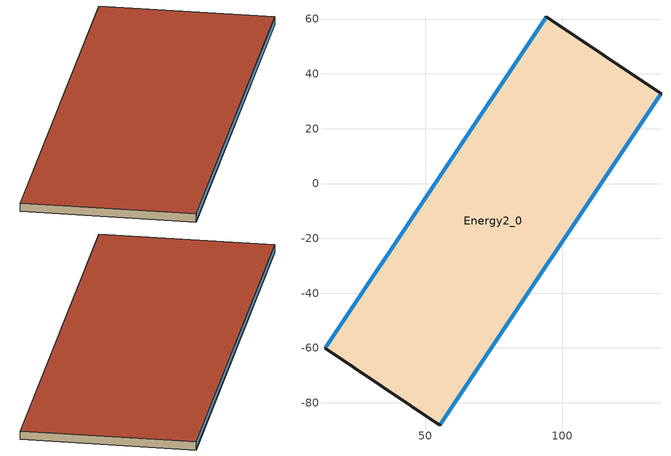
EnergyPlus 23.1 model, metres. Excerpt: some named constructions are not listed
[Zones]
Energy2_0
 floor outside (90.1-2019 Nonresidential CZ 0 Exterior Floor (Mass)): 94.16,60.76 136,32.83 55.24,-88.12 13.4,-60.18 z-14.42
 wall outside (90.1-2019 Nonresidential CZ 0 Exterior Wall (Mass)): 94.16,60.76 13.4,-60.18 55.24,-88.12 136,32.83 94.16,60.76 z-14.42:-11.9
 window (Solarban 72 (2) on Starphire - Solarban 72 (4) on Starphire - Starphire (Argon)): 93.92,60.4 13.64,-59.81 z-13.89:-12.27; 55.58,-87.61 135.66,32.32 z-14.08:-12.3
 roof outside (90.1-2019 Nonresidential CZ 0 Exterior Roof (Mass)): 94.16,60.76 13.4,-60.18 55.24,-88.12 136,32.83 z-11.9
[Schedule:Day:Hourly]
ce2693c0-6019-43c4-a694-f9b06d62cb73: Fraction, 1, 1, 1, 1, 1, 1, 1, 0, 0, 1, 1, 1, 0, 0, 0, 0, 0, 0, 0, 0, 0, 0, 0, 0
ffbfc403-bd4a-4eaf-b04a-16835531113d: Fraction, 1, 1, 1, 1, 1, 1, 1, 1, 0, 1, 1, 0, 0, 0, 1, 1, 0, 0, 0, 0, 0, 0, 0, 0
8c163244-ed11-4796-bc2b-2ebe58886815: Fraction, 0, 0, 0, 1, 1, 1, 0, 0, 0, 1, 1, 1, 1, 1, 1, 1, 1, 1, 0, 0, 0, 0, 0, 0
5abb01b8-5aa8-4fc2-9884-649d29e6d5df: Fraction, 0, 0, 0, 0, 0, 0, 0, 1, 1, 1, 1, 0, 0, 0, 0, 0, 0, 0, 0, 0, 0, 0, 0, 1
69b5f324-ab59-478a-9bc7-90a1c00477ca: Fraction, 1, 1, 1, 1, 1, 1, 1, 1, 0, 0, 0, 1, 1, 1, 1, 0, 0, 0, 1, 1, 1, 1, 1, 1
a621ffad-768b-4582-90a8-e5beb1ff8358: Fraction, 1, 1, 1, 1, 1, 1, 1, 1, 1, 1, 1, 1, 1, 1, 1, 0, 0, 0, 0, 1, 1, 1, 0, 1
62d63e1b-5dfa-408b-be45-65b6a33693c5: Fraction, 1, 1, 1, 1, 1, 1, 1, 1, 0, 0, 1, 1, 0, 1, 0, 0, 0, 0, 0, 0, 0, 0, 0, 1
3cf82d2f-aa01-4775-834e-be3cdd36219d: Fraction, 1, 1, 1, 1, 1, 1, 1, 0, 0, 0, 1, 0, 0, 0, 0, 0, 0, 0, 0, 1, 1, 1, 1, 1
184252f0-8e18-4fed-a1b1-974ea3bbc519: Fraction, 1, 1, 1, 1, 1, 0, 0, 0, 0, 0, 1, 1, 1, 1, 1, 1, 1, 0, 0, 0, 0, 0, 0, 0
ad52405f-8745-4c22-bed0-b54a04377d67: Fraction, 1, 1, 1, 1, 1, 1, 1, 1, 1, 1, 0, 0, 0, 0, 0, 0, 1, 0, 0, 0, 0, 0, 0, 0
6e9778af-529e-497c-9e93-08d78a9b3128: Fraction, 1, 1, 1, 1, 1, 1, 1, 1, 1, 1, 1, 1, 0, 0, 0, 0, 0, 0, 0, 0, 0, 1, 1, 1
b415b465-0ae6-4a1c-a4a0-f76fd63c024a: Fraction, 1, 1, 1, 1, 1, 1, 1, 0, 0, 0, 1, 1, 1, 1, 1, 1, 1, 0, 0, 0, 0, 1, 1, 1
bfe0f912-a517-4c4b-8039-1f99234092c3: Fraction, 1, 1, 1, 1, 1, 1, 1, 1, 0, 0, 1, 1, 1, 1, 0, 1, 1, 1, 1, 1, 1, 1, 1, 1
a662f5c3-8077-4af0-97d5-5b16003607b1: Fraction, 1, 1, 1, 1, 1, 1, 1, 1, 1, 0, 0, 0, 0, 1, 0, 0, 0, 0, 0, 0, 0, 0, 0, 0
b6361f99-9e53-4507-b294-975579cae722: Fraction, 1, 1, 1, 1, 1, 1, 1, 1, 0, 1, 1, 1, 1, 1, 1, 1, 1, 0, 1, 1, 1, 1, 1, 1
d95729a1-1bf6-4f45-9164-31ca2f50b950: Fraction, 1, 1, 1, 1, 1, 1, 1, 1, 0, 0, 1, 1, 1, 1, 1, 1, 0, 0, 0, 0, 0, 0, 1, 1
55318e86-6b0e-4f04-b0cf-1b7aca33ef61: Fraction, 1, 1, 1, 1, 1, 1, 1, 0, 0, 0, 1, 1, 1, 0, 0, 0, 0, 1, 1, 1, 1, 1, 1, 1
79bb7d4a-15c3-497a-a965-54d6a502e21b: Fraction, 1, 1, 1, 1, 1, 1, 1, 1, 0, 0, 1, 1, 1, 1, 1, 1, 1, 0, 0, 0, 0, 0, 0, 1
c24f1918-f7d4-4439-9c21-ee16994860b2: Fraction, 1, 1, 1, 1, 0, 1, 1, 0, 0, 0, 0, 1, 1, 1, 1, 1, 0, 0, 0, 0, 0, 0, 0, 0
321ddcb1-69f5-4d0c-95a3-8d6c9129a4b1: Fraction, 0, 0, 0, 0, 0, 1, 1, 1, 0, 0, 0, 0, 0, 1, 0, 0, 0, 0, 0, 0, 0, 0, 0, 0
51384316-1fec-4d40-bab7-a1fa27e7fef8: Fraction, 1, 1, 1, 1, 1, 1, 1, 1, 0, 0, 1, 1, 1, 1, 0, 0, 0, 0, 0, 0, 0, 0, 0, 0
cf3dee9b-3963-4ce4-8556-3bbf6399b195: Fraction, 0, 0, 0, 0, 0, 0, 0, 1, 0, 0, 0, 0, 0, 1, 0, 0, 0, 0, 0, 0, 0, 0, 1, 1
b7a26909-cf0c-492b-97d2-34ff45b97575: Fraction, 1, 1, 1, 1, 1, 1, 1, 1, 0, 0, 0, 1, 0, 0, 0, 0, 0, 0, 0, 0, 0, 1, 1, 1
2b6b8bec-7ae1-493a-bde2-9c5d8b1c3fb1: Fraction, 1, 1, 1, 1, 1, 1, 1, 1, 0, 0, 0, 0, 1, 1, 1, 0, 0, 0, 0, 0, 0, 0, 1, 1
3b6e3340-06c1-42ae-ae62-b4bcb3a8b641: Fraction, 1, 1, 1, 1, 1, 1, 1, 1, 1, 0, 0, 0, 0, 0, 0, 0, 1, 1, 1, 1, 1, 1, 1, 1
cbd70842-ae38-4b38-a858-81783d1bf049: Fraction, 1, 1, 1, 1, 1, 1, 1, 1, 1, 0, 0, 0, 1, 1, 0, 0, 0, 0, 0, 1, 1, 1, 1, 1
330f60b4-7180-4943-8db0-79f64d7e91f0: Fraction, 1, 1, 1, 1, 1, 1, 1, 1, 0, 1, 0, 0, 1, 1, 1, 1, 1, 1, 1, 1, 1, 1, 1, 1
2220c858-d5cd-4950-9069-c7f0ec4a9dd4: Fraction, 1, 1, 1, 1, 1, 1, 1, 1, 0, 0, 1, 0, 0, 0, 0, 0, 0, 0, 1, 1, 1, 1, 1, 1
0e8d0a28-da6e-4b11-aa12-7b4d201cf3d1: Fraction, 1, 1, 1, 1, 1, 1, 1, 1, 1, 0, 0, 0, 0, 1, 0, 0, 0, 0, 1, 1, 1, 1, 1, 1
ca2309d3-88a9-4921-a532-35f052a3c29f: Fraction, 1, 1, 1, 1, 1, 1, 1, 1, 1, 0, 0, 0, 1, 0, 0, 0, 0, 0, 0, 0, 0, 0, 0, 1
1886a5a5-e79a-488e-9b76-b974720a4c02: Fraction, 1, 1, 1, 1, 1, 1, 1, 1, 1, 0, 0, 0, 1, 1, 1, 1, 0, 1, 1, 1, 1, 1, 1, 1
e005d02e-f878-42fa-a32f-6bc163009ba0: Fraction, 1, 1, 1, 1, 1, 1, 1, 1, 0, 0, 1, 1, 0, 0, 0, 0, 1, 1, 1, 1, 1, 1, 1, 1
55057dec-947f-4a89-bc6a-6bcc169d9d7f: Fraction, 1, 1, 1, 1, 1, 1, 1, 1, 0, 0, 0, 0, 1, 1, 1, 1, 1, 1, 1, 1, 1, 1, 1, 1
9ae481e0-0af0-4818-9500-13d85d08b5b8: Fraction, 1, 1, 1, 1, 1, 1, 1, 1, 0, 0, 0, 0, 0, 0, 0, 1, 1, 1, 1, 1, 1, 1, 1, 1
0f30c66e-38a8-445c-bc9f-9f1155c90ec3: Fraction, 1, 1, 1, 1, 1, 1, 1, 1, 1, 1, 1, 1, 1, 1, 1, 0, 0, 0, 1, 1, 1, 1, 1, 1
34df647e-6a52-418b-8a1c-c3ffac7d2b52: Fraction, 1, 1, 1, 1, 1, 1, 1, 1, 0, 1, 1, 1, 1, 1, 1, 1, 1, 1, 1, 1, 1, 1, 1, 1
929a19d1-9533-4fe3-80af-027c4bb546cd: Fraction, 1, 1, 1, 1, 1, 1, 1, 1, 1, 0, 0, 0, 0, 0, 0, 0, 1, 1, 0, 0, 0, 0, 1, 1
6f5dea7c-519f-4f85-8320-742eda9d80c0: Fraction, 1, 1, 1, 1, 1, 1, 1, 1, 1, 0, 0, 0, 0, 0, 0, 0, 0, 0, 0, 1, 1, 1, 1, 1
3e0a9fc6-9563-4a16-ad13-7a731a462700: Fraction, 1, 1, 1, 1, 1, 1, 1, 0, 0, 0, 1, 1, 1, 1, 1, 1, 1, 0, 0, 0, 0, 0, 0, 0
92dbbb58-06ff-4f12-85c4-87c7fa2e4f08: Fraction, 0, 1, 1, 1, 1, 1, 1, 1, 0, 0, 1, 0, 1, 1, 1, 0, 0, 0, 0, 0, 0, 0, 0, 1
9d73fe43-938a-4cd7-bad7-8ba40f120d70: Fraction, 1, 1, 1, 1, 1, 1, 1, 1, 0, 0, 0, 1, 1, 1, 0, 0, 0, 1, 1, 1, 1, 1, 1, 1
2b1dcbb8-4145-4b30-a4a8-92a0f4c9c285: Fraction, 1, 1, 1, 1, 1, 1, 1, 1, 1, 0, 0, 0, 0, 0, 0, 0, 0, 0, 0, 0, 0, 1, 1, 1
43fcd11d-3825-4f7d-a514-c5c47bedf82b: Fraction, 1, 1, 1, 1, 1, 1, 1, 1, 0, 0, 1, 1, 1, 1, 1, 1, 1, 1, 0, 0, 0, 0, 1, 1
00d6992d-f6c9-4fdd-8234-cf362794dbab: Fraction, 1, 1, 1, 1, 1, 1, 1, 1, 0, 0, 1, 0, 0, 0, 1, 1, 1, 1, 1, 1, 1, 1, 1, 1
aef2e760-dc52-4e90-aeef-02ecac4eb1ad: Fraction, 1, 1, 1, 1, 1, 1, 1, 1, 0, 0, 0, 0, 0, 0, 0, 0, 0, 1, 1, 1, 1, 1, 1, 1
a828cd19-f1b6-4602-a11c-002d86a8a19f: Fraction, 1, 1, 1, 1, 1, 1, 1, 1, 0, 0, 0, 1, 1, 0, 0, 0, 0, 0, 0, 0, 1, 1, 1, 1
5b1d0f29-e044-4879-8008-c6f40e3c9b33: Fraction, 1, 1, 1, 1, 1, 1, 1, 1, 0, 0, 1, 1, 1, 1, 0, 0, 1, 0, 0, 0, 0, 1, 1, 1
e0689521-441e-454e-b589-9aee9b1a93d5: Fraction, 1, 1, 1, 1, 1, 1, 1, 1, 1, 0, 1, 1, 1, 1, 1, 1, 1, 0, 0, 0, 0, 0, 1, 1
a569436f-6302-49b9-8039-e3ea9349b8fe: Fraction, 1, 1, 1, 1, 1, 1, 1, 1, 0, 0, 1, 1, 1, 0, 1, 1, 0, 0, 1, 1, 1, 1, 1, 1
a7425021-b2f7-4d97-a2bf-261dd3593eed: Fraction, 1, 1, 1, 1, 1, 1, 1, 1, 1, 0, 0, 0, 0, 1, 0, 0, 0, 0, 0, 0, 0, 1, 1, 1
1f57222f-cfda-4429-8434-d5076f03f3bf: Fraction, 1, 1, 1, 1, 1, 1, 1, 1, 0, 0, 0, 1, 1, 1, 1, 0, 0, 0, 0, 0, 0, 0, 0, 0
55ab0f1c-e795-45b9-9df0-26fa39634f24: Fraction, 0, 1, 1, 1, 1, 1, 1, 0, 0, 0, 1, 1, 1, 1, 0, 0, 0, 0, 0, 0, 1, 1, 1, 0
dd1ae293-14f0-4f67-b3d5-d486f2d4fc56: Fraction, 0, 0, 0, 0, 0, 0, 0, 0, 0, 0, 0, 1, 1, 0, 0, 1, 0, 0, 0, 0, 0, 0, 0, 0
85c8c4b8-eeeb-4a66-b251-062fb05bdd30: Fraction, 0, 0, 0, 0, 0, 0, 0, 0, 0, 0, 0, 1, 1, 1, 1, 0, 0, 0, 0, 0, 0, 0, 0, 0
5834f551-6133-4d7e-a51c-d92a35a2360f: Fraction, 0, 0, 0, 0, 0, 0, 0, 0, 0, 0, 0, 1, 0, 0, 0, 0, 0, 0, 0, 0, 0, 0, 0, 0
c8ea91b1-9627-48dc-8d56-eecccf009f19: Fraction, 0, 0, 0, 0, 1, 0, 0, 0, 0, 0, 0, 1, 1, 1, 0, 0, 0, 0, 0, 0, 0, 0, 0, 0
98f97f60-0ce0-40ed-9701-8808d750ed46: Fraction, 0, 0, 0, 0, 1, 0, 0, 0, 0, 0, 0, 1, 1, 1, 0, 1, 1, 1, 0, 0, 1, 1, 1, 1
c2bc2bc2-5fff-4498-b757-534baa2ab68d: Fraction, 1, 1, 1, 1, 1, 1, 1, 1, 1, 1, 1, 1, 1, 1, 1, 1, 1, 1, 1, 1, 1, 1, 1, 1
590ff571-2f40-44db-8359-a735d0241683: Fraction, 1, 1, 1, 0, 1, 1, 1, 1, 0, 1, 1, 1, 1, 1, 1, 1, 1, 1, 1, 1, 1, 1, 1, 1
a0fde677-fe16-4800-8b1a-e2dfc42db56d: Fraction, 1, 1, 1, 1, 1, 1, 1, 1, 1, 0, 0, 0, 1, 1, 0, 0, 1, 1, 1, 1, 1, 1, 1, 1
f04e8bb6-77fd-45e9-bf79-8b5607baa3eb: Fraction, 1, 1, 1, 1, 1, 1, 1, 1, 1, 0, 0, 1, 1, 0, 1, 0, 1, 1, 0, 1, 0, 0, 1, 0
96f5291d-0893-4e87-b8bc-44ee098b1897: Fraction, 0, 1, 1, 1, 1, 1, 1, 1, 1, 1, 1, 1, 1, 0, 0, 0, 0, 0, 0, 0, 1, 1, 1, 1
13d03fc9-7984-4fde-b604-b2e29c4a6a7e: Fraction, 1, 1, 1, 1, 1, 1, 1, 1, 1, 1, 1, 1, 0, 0, 0, 0, 0, 0, 0, 1, 1, 1, 1, 1
0c8624b7-9b75-46c7-a146-83fd803e059d: Fraction, 1, 1, 1, 1, 1, 1, 1, 1, 1, 1, 1, 1, 1, 1, 0, 1, 1, 1, 0, 1, 1, 1, 1, 1
de1efe9a-e569-448e-a751-efcc2a344bb6: Fraction, 1, 1, 1, 1, 1, 1, 1, 1, 1, 0, 0, 0, 0, 0, 0, 0, 0, 0, 0, 0, 1, 1, 1, 1
41c25ed0-3557-49cc-886b-6e53b52fcc20: Fraction, 1, 1, 1, 1, 1, 1, 1, 1, 0, 0, 0, 0, 1, 1, 1, 1, 0, 0, 0, 0, 0, 0, 1, 0
8772a8d6-8785-4186-ba97-3042e710c1a7: Fraction, 1, 1, 1, 1, 1, 1, 1, 1, 1, 1, 0, 1, 1, 1, 1, 0, 0, 0, 0, 0, 1, 1, 1, 0
07c142d3-1e06-417f-947e-0bd5654e670f: Fraction, 1, 1, 1, 1, 1, 1, 1, 1, 1, 0, 0, 0, 0, 1, 1, 1, 1, 1, 1, 1, 1, 1, 1, 1
a60f1a7d-69ff-414b-b2fc-8f18981e4477: Fraction, 1, 1, 1, 1, 1, 1, 1, 1, 1, 1, 0, 0, 0, 0, 0, 0, 0, 1, 0, 1, 1, 1, 1, 1
b6fa41f8-5d45-43f1-8ff2-92870aeda3a0: Fraction, 1, 1, 1, 1, 1, 1, 1, 1, 0, 0, 0, 0, 0, 0, 0, 0, 0, 0, 0, 1, 1, 1, 1, 1
e3781676-afb7-4e7b-b156-d299b2091aa8: Fraction, 1, 1, 1, 1, 1, 1, 1, 1, 0, 0, 0, 0, 1, 0, 1, 0, 1, 1, 1, 1, 0, 1, 1, 1
207486f3-cfd0-4f7d-b6db-fcd72de4dbe0: Fraction, 1, 1, 1, 1, 1, 1, 1, 1, 0, 0, 0, 0, 1, 0, 0, 0, 0, 0, 0, 0, 0, 1, 1, 1
04dd5d62-9a7a-4946-a26e-e9dec923aa65: Fraction, 1, 1, 1, 1, 1, 1, 1, 1, 0, 0, 0, 1, 0, 1, 1, 0, 0, 0, 0, 0, 0, 0, 0, 1
2fd5d835-38e5-42f0-b26a-ca5149ca82fb: Fraction, 1, 1, 0, 0, 1, 1, 0, 1, 0, 0, 0, 0, 1, 0, 0, 0, 0, 0, 0, 0, 0, 0, 0, 0
4d68597c-5a42-4788-bf7c-1dfcc072f102: Fraction, 0, 0, 1, 0, 0, 0, 1, 0, 0, 0, 0, 0, 0, 1, 1, 0, 0, 0, 0, 0, 0, 0, 0, 0
288cdabf-4ca8-4f44-9ab9-851a5464b0c8: Fraction, 0, 0, 0, 0, 0, 0, 0, 0, 0, 0, 0, 1, 1, 1, 1, 1, 0, 0, 0, 0, 0, 0, 1, 0
50d42678-39c2-4712-ba81-0d7bc672d858: Fraction, 1, 1, 0, 0, 1, 0, 0, 1, 0, 0, 0, 1, 1, 1, 1, 0, 0, 0, 0, 0, 0, 0, 0, 0
bf502d5e-2696-4707-b70a-f3a8fec4b436: Fraction, 0, 1, 0, 1, 1, 1, 1, 1, 0, 0, 0, 1, 1, 1, 1, 1, 0, 0, 0, 0, 0, 0, 0, 0
eb50f856-0c14-41a7-9b5b-0e5b750be9e0: Fraction, 0, 1, 1, 1, 1, 1, 1, 1, 0, 0, 0, 0, 1, 1, 1, 1, 0, 0, 0, 0, 0, 0, 0, 0
a0c52367-a2a4-4fb9-b2cc-a0e222c037e5: Fraction, 0, 0, 0, 1, 1, 0, 0, 1, 0, 0, 0, 1, 1, 1, 1, 1, 0, 0, 0, 0, 0, 0, 0, 0
085b2dbc-cdd6-4c03-a24c-153cef4e74c3: Fraction, 0, 1, 1, 1, 1, 0, 0, 1, 0, 0, 0, 0, 0, 0, 0, 0, 0, 0, 0, 0, 0, 0, 1, 1
8779c3d7-da4d-406a-b290-0e0203027be9: Fraction, 0, 0, 0, 0, 0, 0, 0, 0, 1, 1, 1, 1, 1, 0, 1, 1, 1, 1, 1, 1, 1, 1, 1, 1
153b88ef-1738-4436-9bb2-73794ae6ed5b: Fraction, 0, 0, 0, 0, 0, 0, 0, 0, 1, 1, 1, 1, 1, 1, 1, 1, 1, 1, 1, 1, 1, 1, 1, 1
c7749976-1ec7-435c-bc91-f9f41a6a3b3c: Fraction, 0, 0, 0, 0, 0, 0, 0, 0, 1, 1, 1, 0, 0, 0, 0, 0, 1, 1, 1, 1, 1, 1, 1, 0
54337fb6-265c-44c7-941e-7e2d40d776d1: Fraction, 0, 0, 0, 0, 0, 0, 0, 0, 1, 1, 1, 1, 1, 1, 1, 1, 1, 1, 1, 1, 1, 1, 1, 0
f7484c05-2f62-4e20-9e34-c40c9c596e7c: Fraction, 0, 0, 0, 0, 0, 0, 0, 0, 1, 1, 1, 1, 0, 0, 0, 1, 1, 1, 1, 1, 1, 1, 1, 1
c29f8f30-8bea-4c55-b193-30196b8639bc: Fraction, 0, 0, 0, 0, 0, 0, 0, 0, 1, 1, 1, 1, 1, 1, 1, 1, 1, 1, 1, 1, 1, 1, 0, 0
63024fc9-7f66-471c-be84-26390c18cea9: Fraction, 0, 0, 0, 0, 0, 0, 0, 1, 1, 1, 1, 1, 0, 0, 0, 0, 1, 1, 1, 1, 1, 1, 1, 0
b2dd9f1a-d1d9-4c76-81ab-31624612eabc: Fraction, 0, 0, 0, 0, 0, 0, 0, 0, 1, 1, 1, 1, 0, 0, 0, 0, 0, 1, 1, 1, 1, 1, 1, 1
460d42f5-2f8a-48e4-a639-85b3267eb5ed: Fraction, 0, 0, 0, 0, 0, 0, 0, 0, 1, 1, 1, 1, 0, 0, 0, 0, 0, 1, 1, 1, 1, 1, 1, 0
c397e55f-d6b6-4d83-bfa7-1c4d82504837: Fraction, 0, 0, 0, 0, 0, 1, 1, 1, 1, 1, 0, 0, 0, 0, 1, 1, 1, 1, 1, 1, 1, 1, 0, 0
b5d5cd1f-9a8e-4173-b9c3-f796f0c92830: Fraction, 0, 0, 0, 0, 0, 1, 1, 1, 1, 1, 1, 1, 1, 1, 1, 0, 0, 0, 0, 0, 0, 0, 0, 0
fbaa0642-29b3-43ae-bc7a-91708574c4b7: Fraction, 0, 0, 0, 0, 0, 0, 0, 1, 1, 1, 1, 1, 1, 1, 1, 1, 1, 1, 1, 1, 1, 1, 0, 0
a22decac-76ae-45c2-b4fb-2d4bac7bec8a: Fraction, 0, 0, 0, 0, 0, 0, 0, 1, 1, 1, 1, 1, 1, 1, 1, 1, 1, 1, 1, 1, 1, 1, 1, 0
8b4ac543-5359-4de5-b0b3-ae0847b01dec: Fraction, 0, 0, 0, 0, 0, 0, 0, 0, 0, 0, 0, 1, 1, 1, 1, 1, 1, 1, 1, 1, 0, 0, 0, 0
d642f3ef-29ea-48d5-8900-3158852335ca: Fraction, 0, 0, 0, 0, 0, 0, 1, 1, 1, 1, 1, 1, 1, 1, 1, 1, 1, 1, 1, 1, 1, 0, 0, 0
5bca9f57-7346-487a-a38d-093838c66e35: Fraction, 0, 0, 0, 0, 1, 1, 1, 1, 1, 1, 1, 1, 1, 1, 1, 1, 1, 1, 1, 1, 1, 0, 0, 0
4c76c57c-e33b-4a6f-9921-460fc778d426: Fraction, 0, 0, 0, 0, 0, 0, 0, 0, 0, 0, 0, 0, 0, 0, 1, 1, 1, 1, 1, 1, 0, 0, 0, 0
4dbbd9e7-a20d-4746-8df4-cb1c68ea32d9: Fraction, 0, 0, 0, 0, 0, 0, 1, 1, 1, 1, 1, 1, 1, 1, 1, 1, 1, 1, 1, 1, 1, 1, 0, 0
ce7b9f1e-0616-432b-81bb-3047ea19033c: Fraction, 1, 0, 0, 0, 0, 0, 0, 0, 1, 1, 1, 1, 1, 0, 1, 1, 1, 1, 0, 0, 0, 0, 0, 0
ddacda01-71b6-4149-9d3a-8673893cf3c0: Fraction, 0, 0, 0, 0, 0, 0, 1, 1, 1, 1, 1, 1, 0, 0, 1, 1, 0, 0, 0, 0, 0, 0, 0, 0
bf6c4d9d-45cd-44f6-9d07-f4b747daeab9: Fraction, 0, 0, 0, 1, 1, 1, 1, 1, 1, 1, 1, 1, 1, 1, 1, 1, 1, 1, 1, 1, 1, 1, 1, 1
01399aa3-0cd4-460b-bca2-b9a1fa645203: Fraction, 0, 0, 0, 0, 0, 0, 0, 0, 1, 1, 1, 1, 0, 0, 0, 0, 1, 1, 1, 1, 1, 1, 1, 1
157e6a02-410f-4a01-be98-8a6db6855180: Fraction, 1, 1, 1, 1, 1, 1, 1, 1, 0, 0, 0, 0, 0, 0, 0, 0, 1, 1, 1, 1, 1, 1, 1, 1
06931781-c93d-472e-ab20-d6f365b33b73: Fraction, 1, 1, 1, 0, 0, 0, 0, 0, 1, 1, 1, 1, 1, 1, 1, 1, 1, 1, 1, 1, 1, 1, 1, 1
a3fcfa86-59ee-435f-837d-142285d19e50: Fraction, 1, 1, 1, 0, 0, 0, 0, 0, 1, 1, 1, 1, 1, 0, 0, 0, 1, 1, 1, 1, 1, 1, 1, 1
02bdd29f-baac-46fb-96d4-649a306d9d27: Fraction, 1, 0, 0, 0, 0, 0, 0, 0, 1, 1, 1, 1, 1, 0, 0, 1, 1, 1, 1, 1, 1, 1, 1, 1
7d9b0e8f-08d4-4192-8f7d-f43a4a8c3957: Fraction, 1, 1, 1, 1, 0, 0, 0, 0, 1, 1, 1, 1, 1, 1, 1, 1, 1, 1, 1, 1, 1, 1, 1, 1
25892c67-f73a-42f5-a25a-f1f5ff75c44e: Fraction, 0, 0, 0, 0, 0, 0, 0, 0, 0, 1, 0, 0, 0, 0, 0, 0, 0, 1, 1, 0, 0, 0, 0, 0
19bce606-3fd6-4eaa-b1da-489675b112e8: Fraction, 0, 0, 0, 0, 0, 0, 0, 0, 1, 1, 1, 0, 0, 0, 0, 0, 1, 0, 0, 0, 0, 0, 0, 0
21ff2960-13a4-4537-8657-8261db923f95: Fraction, 1, 0, 0, 0, 0, 0, 0, 0, 1, 1, 1, 1, 0, 0, 0, 1, 1, 1, 1, 1, 1, 1, 1, 1
6c397339-29a3-4361-ac45-2acea488a458: Fraction, 1, 1, 1, 1, 1, 1, 1, 1, 1, 1, 1, 1, 0, 1, 1, 1, 1, 1, 1, 1, 1, 1, 1, 1
02741dd9-fdef-471d-8457-c83c0d9b71e0: Fraction, 1, 0, 0, 0, 0, 0, 0, 0, 1, 1, 1, 1, 1, 1, 1, 1, 1, 1, 1, 1, 1, 1, 1, 1
b9cd5023-0b09-4fb5-99d9-9a0328c6c127: Fraction, 1, 0, 1, 1, 0, 1, 1, 1, 1, 1, 1, 0, 0, 0, 0, 0, 0, 1, 1, 1, 1, 1, 1, 1
2e86f54e-15f3-4376-9f5f-b1b94b005740: Fraction, 1, 1, 1, 1, 1, 1, 1, 1, 1, 1, 1, 1, 0, 1, 0, 1, 1, 1, 1, 1, 1, 1, 1, 1
b5ad4b5d-b52d-4ab9-91e1-cf2d64685e35: Fraction, 1, 1, 1, 1, 1, 1, 1, 1, 1, 1, 1, 0, 1, 1, 0, 0, 1, 1, 1, 1, 1, 1, 1, 0
5f1ce723-e625-49dd-93d6-52c5392fedd9: Fraction, 1, 1, 1, 0, 0, 0, 0, 0, 1, 1, 1, 0, 0, 0, 0, 1, 1, 1, 1, 1, 1, 0, 0, 1
6453a2b5-563d-4c31-b8fe-f8400700c635: Fraction, 1, 0, 0, 0, 0, 0, 0, 0, 1, 1, 1, 0, 0, 0, 0, 0, 1, 1, 0, 1, 1, 0, 0, 0
df480c7e-857c-4f75-8ada-bcf258ddbdcb: Fraction, 0, 0, 0, 0, 0, 0, 0, 0, 1, 1, 1, 0, 0, 0, 0, 1, 1, 1, 1, 0, 1, 1, 0, 0
fd1a96e1-b6d7-4397-8efa-2eaddddd2811: Fraction, 0, 0, 0, 0, 0, 0, 0, 0, 1, 1, 1, 0, 0, 0, 0, 0, 0, 1, 0, 0, 0, 0, 0, 0
b43d9d65-1b0c-4288-91cb-0594d557ff4f: Fraction, 0, 0, 1, 1, 0, 0, 1, 1, 1, 1, 1, 0, 1, 1, 0, 0, 1, 1, 1, 1, 1, 1, 1, 1
7510dd3a-3b23-4b52-9bd5-481d3ea61848: Fraction, 1, 0, 0, 1, 0, 0, 1, 1, 1, 1, 1, 0, 0, 0, 0, 0, 0, 1, 1, 1, 1, 1, 1, 1
b71765dc-0bb8-4b4a-81a8-1aa0ce9ea646: Fraction, 1, 1, 1, 1, 0, 0, 0, 0, 1, 1, 1, 0, 0, 0, 0, 0, 1, 1, 1, 1, 1, 1, 1, 1
7dc65621-858d-41d6-b53f-3b1dd5978e9c: Fraction, 0, 0, 0, 0, 0, 0, 0, 0, 1, 1, 1, 0, 0, 0, 0, 0, 1, 1, 1, 1, 1, 1, 1, 1
ef7a142d-e0d7-4c41-b47d-41297b1f8ac2: Fraction, 1, 1, 0, 0, 0, 0, 0, 1, 1, 1, 1, 0, 0, 0, 0, 0, 0, 1, 1, 1, 1, 1, 1, 1
39366828-8104-4117-a8a5-e3965076ddaf: Fraction, 1, 1, 1, 1, 1, 1, 1, 1, 1, 1, 1, 1, 1, 0, 1, 1, 1, 1, 1, 1, 1, 1, 1, 1
478cc522-abae-4b19-bf8a-b040ac20734c: Fraction, 1, 1, 1, 1, 1, 1, 1, 1, 1, 1, 1, 0, 0, 0, 1, 1, 1, 1, 1, 1, 1, 1, 1, 1
c6ea33f0-4bce-4985-a80e-aaacfda27981: Fraction, 1, 1, 1, 1, 1, 1, 1, 1, 1, 1, 1, 1, 0, 0, 0, 0, 1, 1, 1, 1, 1, 1, 1, 1
1ea5d6b0-87f8-40cc-b547-fa57b4a99f9d: Fraction, 1, 1, 1, 0, 0, 0, 0, 0, 1, 1, 1, 0, 0, 0, 0, 0, 1, 1, 1, 1, 1, 1, 1, 1
2d74634c-ff4b-4c90-9622-88184144133e: Fraction, 0, 0, 0, 1, 0, 0, 0, 0, 1, 1, 1, 0, 0, 0, 0, 0, 0, 1, 1, 1, 1, 1, 1, 0
53be0571-a8a8-4692-b739-3f28a4e3964f: Fraction, 0, 0, 0, 0, 0, 0, 0, 0, 1, 1, 1, 0, 0, 0, 0, 0, 0, 1, 1, 1, 1, 1, 1, 0
1ac0901d-62ef-4014-a7fd-ce6711f00421: Fraction, 0, 0, 0, 0, 1, 1, 1, 0, 1, 1, 0, 0, 0, 0, 0, 0, 0, 1, 1, 1, 1, 1, 1, 1
76d0b925-d172-418f-9024-52575b30f264: Fraction, 0, 0, 0, 0, 1, 1, 1, 1, 1, 1, 1, 0, 0, 0, 0, 0, 0, 1, 1, 1, 1, 1, 1, 1
27ba36ef-358e-4d81-bb6a-372b99426054: Fraction, 1, 1, 1, 1, 1, 1, 1, 1, 1, 1, 1, 0, 0, 0, 0, 0, 1, 1, 1, 1, 1, 0, 0, 0
6f49e6e2-3a5f-4d76-b846-2a3deef8dd6c: Fraction, 0, 0, 0, 0, 0, 0, 0, 0, 0, 0, 1, 1, 1, 1, 0, 0, 1, 1, 1, 0, 0, 1, 0, 1
bd35787b-4c4d-4e34-8bac-5ff0c665ba57: Fraction, 1, 0, 0, 0, 0, 0, 0, 0, 0, 0, 0, 0, 1, 0, 1, 0, 0, 0, 0, 0, 0, 0, 0, 0
3f5038d4-107d-454e-b621-365717f7f21c: Fraction, 0, 0, 0, 0, 0, 0, 0, 0, 1, 1, 1, 0, 1, 0, 0, 1, 1, 1, 1, 0, 1, 0, 0, 0
1d95cf27-4470-4eb9-89ab-e6e42c3fac72: Fraction, 0, 0, 0, 0, 0, 0, 0, 0, 1, 1, 1, 0, 0, 0, 0, 0, 0, 0, 1, 1, 1, 1, 1, 1
63a21dd9-63d4-4e3c-9906-626b70b96fda: Fraction, 0, 1, 0, 0, 0, 1, 0, 0, 1, 1, 1, 0, 0, 0, 0, 0, 0, 1, 1, 1, 1, 1, 1, 1
cfd829a1-ef67-4a82-892f-36bafe837e18: Fraction, 1, 1, 1, 1, 1, 0, 0, 1, 1, 1, 1, 1, 0, 0, 0, 0, 1, 1, 1, 1, 0, 0, 0, 1
5a794fe7-501a-41bb-9ace-8a68364cc6e8: Fraction, 1, 0, 1, 0, 0, 0, 0, 0, 1, 1, 1, 0, 0, 0, 0, 0, 0, 1, 1, 1, 1, 1, 1, 1
4b398dd7-8644-4bf3-9313-e506d9b2d0e8: Fraction, 1, 0, 0, 0, 0, 0, 1, 0, 1, 1, 1, 0, 0, 0, 0, 0, 0, 0, 1, 1, 1, 1, 1, 1
6b178eee-9dbd-44d0-96be-d02081ed042f: Fraction, 1, 1, 1, 0, 0, 0, 0, 0, 1, 1, 1, 0, 0, 0, 0, 0, 0, 0, 1, 1, 1, 1, 1, 1
b829a7c7-1ef3-428a-a795-8a08bca0b755: Fraction, 1, 1, 1, 1, 0, 0, 0, 0, 1, 1, 1, 0, 0, 0, 0, 0, 0, 0, 1, 1, 1, 1, 1, 1
9a3f7371-0851-4577-b61c-daa7da40ef9d: Fraction, 1, 1, 0, 0, 0, 0, 0, 0, 1, 1, 1, 0, 0, 0, 0, 0, 1, 0, 0, 0, 1, 0, 0, 0
9a3caf6c-1467-4ad1-8488-9877153ea6e1: Fraction, 1, 1, 1, 1, 0, 0, 0, 0, 1, 1, 0, 0, 0, 0, 0, 0, 0, 1, 1, 1, 1, 1, 1, 1
46c79c1e-cad2-419a-8b47-704f73b8e809: Fraction, 1, 1, 1, 1, 1, 0, 1, 1, 1, 0, 0, 0, 0, 0, 0, 0, 0, 0, 1, 1, 1, 1, 1, 1
d6c5a38a-de2a-4e29-bac0-183fd4c12d7e: Fraction, 1, 1, 1, 0, 0, 0, 0, 1, 1, 1, 1, 0, 0, 0, 0, 0, 0, 0, 1, 1, 1, 1, 1, 1
57fa216b-42c6-4ee0-a9d9-d037cd327424: Fraction, 0, 0, 0, 1, 0, 1, 0, 0, 1, 1, 1, 1, 0, 0, 0, 0, 0, 1, 1, 1, 1, 1, 1, 1
b58ea797-4853-41d5-9577-925720629752: Fraction, 1, 1, 0, 0, 0, 0, 0, 0, 1, 0, 0, 0, 0, 0, 1, 0, 1, 1, 1, 0, 1, 1, 0, 0
46d8aa59-da03-4b83-ae54-e453387987e3: Fraction, 0, 0, 0, 0, 0, 0, 1, 0, 1, 0, 0, 0, 0, 0, 0, 0, 0, 0, 1, 1, 1, 1, 1, 1
c8de0dba-e2d8-4946-bdb5-3fb364c68dc0: Fraction, 1, 0, 0, 0, 0, 0, 1, 0, 1, 1, 1, 0, 0, 0, 1, 1, 1, 1, 1, 1, 1, 1, 1, 0
bc13b9e1-ab6e-4cc4-88b2-01fb461308b3: Fraction, 0, 0, 0, 0, 0, 0, 0, 0, 1, 0, 0, 0, 0, 0, 0, 1, 0, 1, 1, 0, 0, 0, 0, 0
718ce304-6a06-4a07-919e-6b3071d69fc9: Fraction, 0, 0, 0, 0, 0, 0, 0, 1, 1, 1, 1, 1, 0, 0, 0, 0, 1, 1, 1, 1, 1, 1, 0, 1
7a40665a-c6af-447a-920e-c2b90f137515: Fraction, 1, 1, 0, 0, 0, 0, 0, 0, 1, 0, 0, 0, 0, 0, 0, 0, 0, 0, 0, 1, 1, 1, 1, 1
6d413e44-c26a-4f5b-8a36-43d436585dc5: Fraction, 0, 0, 0, 0, 0, 0, 0, 0, 1, 1, 0, 0, 0, 1, 1, 1, 1, 1, 1, 0, 1, 0, 0, 0
b8eac321-74c9-4c5c-96fe-b2bc76b63972: Fraction, 0, 0, 0, 0, 0, 0, 0, 0, 1, 1, 1, 0, 0, 0, 0, 0, 1, 1, 1, 1, 1, 0, 0, 0
4bc9370e-a3d8-41f7-8045-a08b119a2097: Fraction, 0, 0, 0, 0, 0, 0, 0, 0, 1, 0, 0, 1, 0, 0, 0, 1, 1, 1, 1, 0, 0, 0, 0, 0
9d027d6f-e13c-4f88-add6-ec5658c41dea: Fraction, 0, 0, 0, 0, 0, 0, 0, 0, 1, 1, 0, 0, 0, 0, 0, 0, 0, 0, 1, 1, 1, 1, 1, 1
7965dbb3-9e8b-4740-9bee-698dbee092fe: Fraction, 1, 0, 0, 1, 0, 0, 0, 0, 1, 0, 0, 0, 0, 0, 0, 0, 1, 0, 0, 0, 0, 0, 0, 0
3f06285d-0a1a-450f-b3cd-bc65f196424f: Fraction, 0, 0, 1, 0, 0, 0, 0, 0, 1, 1, 0, 0, 0, 1, 1, 1, 0, 0, 1, 0, 0, 0, 0, 0
d570161c-195f-41bd-8a97-6b64420c4f28: Fraction, 0, 0, 0, 0, 0, 0, 0, 0, 1, 1, 0, 0, 0, 0, 0, 1, 0, 0, 0, 0, 0, 0, 0, 0
06256f14-344b-4327-bc55-9745028421bf: Fraction, 0, 0, 0, 0, 0, 0, 0, 0, 0, 1, 0, 0, 0, 0, 0, 1, 0, 1, 1, 0, 0, 0, 0, 0
0d08f4e5-b3c8-4ed8-a966-a5a1b18d2e63: Fraction, 0, 0, 0, 0, 0, 0, 0, 0, 0, 0, 0, 0, 0, 0, 1, 1, 1, 1, 1, 1, 1, 0, 0, 0
ddb57c2f-a355-4f91-8a52-d83b4cbe223f: Fraction, 0, 0, 0, 0, 1, 1, 1, 1, 1, 1, 0, 0, 0, 0, 0, 0, 0, 1, 1, 1, 1, 1, 1, 1
edf37bd8-708d-402c-a37c-ca6f17f099c9: Fraction, 1, 0, 0, 0, 0, 0, 0, 0, 1, 1, 1, 0, 0, 0, 0, 0, 0, 0, 1, 1, 1, 1, 1, 1
16cba570-0a62-4b0b-8397-c2c3b09b7489: Fraction, 1, 0, 1, 1, 0, 1, 0, 1, 1, 1, 0, 0, 0, 0, 0, 0, 0, 1, 1, 1, 1, 1, 1, 1
8f33599b-248e-4633-b242-422d8491bfdd: Fraction, 1, 0, 0, 0, 0, 0, 0, 0, 1, 0, 0, 0, 0, 0, 0, 0, 0, 0, 1, 1, 1, 1, 1, 1
39fb66a5-17e2-4e02-babb-7c3697257662: Fraction, 1, 1, 1, 1, 0, 1, 1, 1, 1, 0, 0, 0, 0, 0, 0, 0, 0, 0, 0, 1, 1, 1, 1, 1
ae0600b1-e440-485d-bd6b-21d004004586: Fraction, 1, 1, 1, 1, 0, 0, 1, 0, 1, 1, 0, 0, 1, 0, 0, 0, 0, 0, 0, 0, 0, 0, 0, 0
485c6ae8-fba2-486c-93ab-f648297a9591: Fraction, 0, 0, 0, 0, 0, 0, 0, 0, 1, 1, 1, 0, 0, 0, 0, 0, 0, 1, 1, 1, 1, 1, 1, 1
d85d7575-299c-431a-8f74-a5879414d153: Fraction, 1, 0, 0, 0, 0, 0, 0, 0, 1, 1, 0, 0, 0, 1, 1, 1, 1, 1, 1, 1, 1, 1, 1, 0
aab68f42-6a8f-4c2b-a358-af5ffdff819a: Fraction, 0, 0, 0, 0, 0, 0, 0, 0, 1, 1, 0, 0, 0, 0, 0, 0, 0, 1, 0, 1, 1, 1, 1, 1
8c1863ad-5b54-4bf9-8ee9-355767b33933: Fraction, 1, 1, 1, 1, 0, 0, 1, 1, 1, 1, 0, 0, 1, 1, 1, 0, 0, 1, 1, 0, 0, 0, 0, 0
b9081ab2-8458-4c64-86f4-192c8c1dbc5c: Fraction, 0, 0, 0, 0, 0, 0, 0, 0, 1, 1, 1, 0, 0, 0, 0, 1, 1, 0, 0, 0, 0, 0, 0, 0
f10f206b-a2d5-48d9-8e10-220b049a4dcf: Fraction, 0, 0, 0, 0, 0, 0, 0, 0, 1, 1, 1, 0, 0, 0, 0, 1, 0, 0, 1, 1, 1, 1, 1, 1
9e69d299-4276-43fa-b44f-aaff0de0276d: Fraction, 1, 1, 1, 1, 0, 1, 1, 1, 1, 0, 1, 0, 0, 0, 1, 0, 0, 0, 0, 0, 0, 0, 0, 0
9ab1b2a9-13f3-455e-acf5-9b7c51e074f9: Fraction, 0, 0, 0, 0, 0, 0, 0, 0, 0, 1, 1, 0, 0, 0, 0, 0, 1, 1, 1, 1, 1, 1, 1, 1
2938ada2-960a-416a-aa13-aaf7fa584fc1: Fraction, 0, 0, 0, 0, 0, 0, 0, 0, 1, 0, 0, 0, 0, 0, 0, 1, 1, 1, 1, 1, 1, 1, 1, 1
28139bb7-04c9-42f5-8984-eb3d81f7d436: Fraction, 0, 0, 0, 1, 0, 0, 1, 0, 1, 1, 1, 0, 0, 0, 1, 1, 1, 1, 1, 1, 1, 1, 1, 1
53186f62-5378-4dbf-944b-9a85d6c1e51c: Fraction, 1, 1, 1, 1, 0, 1, 0, 0, 0, 0, 0, 0, 0, 0, 0, 0, 0, 0, 1, 1, 1, 1, 1, 1
241b3737-21aa-4a70-8032-96a9687090a9: Fraction, 1, 1, 1, 1, 1, 0, 0, 0, 0, 0, 0, 0, 0, 0, 0, 0, 0, 0, 0, 1, 1, 1, 1, 1
9dc4cab9-e57b-4eb0-a812-1ed6bf760322: Fraction, 1, 1, 1, 1, 0, 1, 0, 1, 1, 0, 0, 0, 0, 0, 0, 0, 0, 0, 0, 1, 1, 1, 1, 1
96ae86ab-f0da-48fd-b543-0da19dc626d2: Fraction, 1, 1, 1, 1, 0, 0, 0, 0, 1, 0, 0, 0, 0, 0, 0, 0, 0, 0, 0, 1, 1, 1, 1, 1
883247d8-7240-4758-925f-96f3d450dc7e: Fraction, 1, 1, 1, 1, 1, 1, 1, 1, 0, 0, 0, 0, 0, 0, 1, 1, 1, 1, 1, 0, 1, 1, 1, 1
ed6ec041-797d-4820-9e7d-b98af31a73d3: Fraction, 1, 0, 1, 1, 0, 1, 0, 0, 1, 0, 0, 0, 0, 1, 0, 1, 1, 1, 1, 1, 1, 1, 1, 0
151f130a-4f48-47e6-9fcf-b5382ccd1c99: Fraction, 0, 1, 0, 0, 0, 0, 0, 1, 1, 0, 0, 0, 1, 1, 0, 0, 0, 1, 1, 1, 1, 1, 1, 1
90173d6b-a19c-4a21-92c9-d79988f3dc97: Fraction, 0, 0, 1, 0, 0, 0, 0, 0, 1, 0, 0, 0, 0, 0, 0, 1, 1, 1, 1, 1, 1, 1, 1, 1
9ebce165-f989-47fd-a545-08a7d3826e91: Fraction, 1, 0, 0, 0, 0, 0, 0, 0, 1, 0, 0, 0, 1, 0, 0, 0, 1, 0, 1, 0, 0, 1, 0, 1
8761ff50-0db6-4588-8c6b-31ed6540380d: Fraction, 0, 0, 0, 0, 0, 0, 0, 0, 1, 1, 1, 1, 0, 1, 1, 1, 1, 1, 1, 1, 1, 1, 0, 1
1b585b4f-20d1-4c62-b341-816675a25a06: Fraction, 0, 0, 1, 0, 0, 0, 0, 0, 1, 0, 0, 0, 0, 0, 0, 0, 0, 0, 1, 1, 1, 1, 1, 1
2208beea-0c20-46f0-90a7-e0129d4e9b77: Fraction, 1, 1, 1, 1, 1, 1, 1, 1, 1, 0, 0, 1, 1, 0, 0, 1, 1, 1, 1, 1, 1, 0, 0, 0
74df299c-68c2-43a3-ac1d-a92ec98bbc91: Fraction, 0, 0, 0, 0, 0, 0, 1, 1, 1, 1, 0, 0, 0, 0, 0, 0, 0, 0, 1, 1, 1, 1, 1, 1
4c224da5-df1e-421c-a615-7416aa34527c: Fraction, 1, 1, 1, 1, 1, 1, 1, 1, 1, 1, 0, 0, 0, 0, 0, 0, 0, 0, 1, 1, 1, 1, 1, 1
c03be0b6-27f3-42b2-9222-8828828675de: Fraction, 1, 1, 1, 0, 0, 0, 1, 1, 1, 1, 1, 1, 0, 0, 1, 1, 0, 0, 1, 1, 1, 0, 0, 0
675d058e-1b23-492c-8291-96af96c018e9: Fraction, 0, 0, 0, 0, 0, 0, 0, 0, 1, 0, 0, 0, 1, 1, 1, 1, 1, 1, 1, 1, 1, 1, 1, 0
a5a45f96-2f68-417d-8ec4-8fe4440e313e: Fraction, 0, 0, 0, 0, 0, 0, 0, 0, 0, 1, 1, 1, 0, 0, 0, 0, 1, 1, 1, 1, 1, 1, 0, 0
eea6340d-4151-4e10-8cfd-3d034bdb610d: Fraction, 0, 0, 0, 0, 0, 0, 0, 0, 1, 1, 0, 0, 0, 0, 0, 0, 0, 1, 1, 1, 1, 1, 1, 1
658eb677-5ca4-45b5-b003-4e373fa7e856: Fraction, 0, 0, 0, 0, 0, 0, 0, 0, 1, 1, 0, 0, 0, 0, 1, 1, 0, 0, 0, 0, 0, 0, 0, 0
9c2a06d5-5e85-4bbb-ba9c-60ab1e003d53: Fraction, 0, 0, 0, 0, 0, 0, 0, 0, 1, 1, 0, 0, 0, 0, 1, 1, 1, 0, 0, 0, 0, 0, 0, 0
2c22d207-143e-43b2-a3c7-323b857ad984: Fraction, 1, 1, 1, 1, 0, 0, 0, 0, 1, 1, 1, 1, 1, 1, 1, 1, 1, 1, 1, 1, 1, 1, 0, 0
2f6e1648-02ee-4c3a-a1a4-5bfb0fd3cfe9: Fraction, 0, 0, 0, 0, 0, 0, 0, 0, 0, 0, 0, 0, 0, 0, 0, 0, 0, 0, 0, 1, 1, 1, 1, 1
cf9394da-7629-4070-b00f-aa86fbd4c70e: Fraction, 1, 1, 1, 1, 1, 1, 1, 1, 1, 1, 0, 0, 0, 0, 0, 1, 1, 1, 1, 1, 1, 0, 0, 0
ee41577f-b8a1-4499-9ff9-15adcc17e133: Fraction, 0, 0, 0, 0, 0, 0, 0, 0, 0, 1, 1, 1, 0, 0, 0, 0, 0, 1, 1, 1, 1, 1, 1, 1
f811d514-c9a8-4e39-a2bf-78abbd0f3781: Fraction, 1, 0, 1, 1, 1, 0, 0, 0, 1, 1, 0, 0, 0, 1, 1, 1, 1, 1, 1, 1, 1, 1, 1, 1
5ad31516-480a-4118-b526-fe015aa66763: Fraction, 0, 0, 0, 0, 0, 0, 0, 0, 0, 1, 1, 1, 1, 1, 1, 1, 0, 0, 1, 1, 1, 1, 1, 1
fb8f8508-eeff-41ac-8557-07a20592011a: Fraction, 1, 1, 1, 0, 0, 1, 1, 1, 1, 0, 0, 0, 1, 1, 1, 1, 1, 1, 1, 1, 1, 1, 1, 1
7a08c74c-9619-43e9-b59a-65e4b19d4f99: Fraction, 1, 1, 1, 1, 1, 1, 1, 1, 1, 0, 0, 0, 1, 1, 1, 1, 1, 1, 1, 1, 0, 0, 0, 0
c8995b38-43e6-495f-abb2-96fcf241e997: Fraction, 0, 0, 0, 0, 0, 0, 0, 0, 1, 1, 0, 0, 0, 0, 0, 0, 0, 0, 0, 1, 1, 1, 1, 1
827d3cfb-dbde-4a49-be9c-2a93d7db9227: Fraction, 1, 0, 0, 0, 0, 0, 1, 1, 1, 0, 0, 0, 0, 0, 0, 0, 0, 1, 1, 1, 1, 1, 1, 1
2361707b-a6da-43f0-bf5a-2cf8987c19a4: Fraction, 1, 0, 0, 0, 0, 0, 0, 0, 0, 1, 1, 0, 0, 0, 0, 0, 1, 1, 1, 1, 1, 1, 1, 1
43ee852a-a126-4444-8e03-ef1dd7396ab7: Fraction, 1, 1, 1, 1, 1, 1, 1, 1, 1, 1, 1, 1, 0, 0, 0, 0, 1, 1, 1, 1, 1, 1, 1, 0
e3c998a0-b96d-4be4-ac11-7402d1db0378: Fraction, 1, 1, 1, 1, 1, 1, 1, 1, 1, 1, 1, 1, 0, 0, 0, 0, 0, 0, 1, 1, 1, 1, 1, 1
589d86f1-f89a-4e64-b334-f7a4a5aca42a: Fraction, 1, 1, 0, 0, 0, 0, 0, 0, 1, 1, 1, 1, 1, 1, 1, 1, 1, 1, 1, 1, 1, 1, 1, 1
90858d35-4bf1-489c-911d-11e476434b1a: Fraction, 1, 1, 1, 1, 1, 1, 1, 1, 1, 1, 1, 1, 1, 1, 1, 1, 1, 1, 1, 1, 1, 1, 0, 0
9e07efe5-c565-43d3-a537-7c96f1336c21: Fraction, 1, 1, 1, 0, 0, 0, 0, 0, 0, 1, 1, 1, 1, 1, 1, 1, 0, 1, 1, 1, 1, 1, 1, 1
a3c136e1-4a46-4bd5-a0fc-75c2c5202c67: Fraction, 1, 1, 1, 0, 0, 0, 0, 0, 1, 1, 0, 0, 0, 0, 0, 0, 0, 1, 1, 1, 1, 1, 1, 1
20c34260-f91b-4672-b696-33ca19df5294: Fraction, 1, 0, 0, 0, 0, 0, 0, 1, 1, 1, 0, 0, 0, 0, 0, 0, 0, 0, 1, 1, 1, 1, 1, 1
1a94641a-79c9-41b8-b9f7-1910152d5263: Fraction, 1, 0, 0, 0, 0, 0, 0, 0, 0, 0, 0, 1, 0, 0, 0, 0, 0, 0, 1, 1, 1, 1, 1, 1
110134be-788c-461e-bbdb-a9b3c6ed7ddc: Fraction, 1, 0, 1, 0, 1, 1, 1, 0, 1, 1, 0, 0, 0, 0, 0, 0, 0, 0, 0, 1, 0, 0, 1, 1
6e046996-48d9-443b-b224-b7c2172da988: Fraction, 1, 1, 1, 1, 1, 1, 1, 1, 1, 1, 0, 0, 0, 0, 0, 0, 0, 0, 0, 0, 1, 1, 1, 1
39a5887a-f261-4d12-9c59-870f15a12b2b: Fraction, 1, 1, 1, 1, 1, 1, 1, 1, 1, 1, 0, 1, 1, 0, 0, 0, 0, 0, 0, 1, 1, 1, 1, 1
dd5e5e69-7548-499e-95e5-0568d1bdda17: Fraction, 1, 1, 1, 0, 0, 1, 1, 1, 1, 0, 0, 0, 0, 1, 1, 1, 1, 1, 1, 1, 1, 1, 0, 1
43483ce9-69e6-4c25-bc3d-70a922560e03: Fraction, 1, 0, 0, 0, 0, 1, 0, 0, 1, 1, 1, 1, 0, 0, 0, 0, 0, 0, 0, 1, 1, 1, 1, 1
4a157266-934e-4b9a-8c85-05d02d45604e: Fraction, 1, 0, 1, 1, 0, 1, 0, 1, 1, 0, 0, 0, 0, 0, 0, 0, 0, 0, 0, 0, 1, 1, 1, 1
5dd5effc-45ff-483b-8ade-327f29f1f983: Fraction, 1, 1, 1, 1, 1, 1, 1, 0, 1, 0, 1, 1, 0, 0, 0, 1, 1, 0, 1, 1, 1, 1, 1, 1
f8505bbe-39b0-4d2b-a66c-42ce1f82df5a: Fraction, 1, 1, 1, 0, 0, 0, 0, 1, 1, 1, 1, 0, 0, 0, 0, 0, 0, 1, 1, 1, 1, 1, 1, 1
85271aa2-27a0-4957-8019-a3be16aa2e3d: Fraction, 1, 0, 1, 1, 1, 1, 1, 1, 1, 0, 0, 0, 0, 0, 0, 0, 0, 0, 0, 1, 0, 1, 1, 1
93d7d223-e937-42e3-8bc2-3242ec426652: Fraction, 1, 1, 1, 1, 1, 1, 1, 1, 1, 1, 1, 0, 0, 0, 0, 0, 0, 1, 0, 0, 0, 0, 0, 1
f6658618-90b2-4dfc-a7fb-db9f235f7761: Fraction, 1, 0, 0, 1, 0, 1, 1, 0, 1, 1, 1, 0, 0, 0, 1, 1, 0, 1, 1, 0, 0, 0, 0, 1
90c0ed1f-912e-4da4-8d1a-3977a984ebcf: Fraction, 0, 0, 0, 0, 0, 0, 0, 0, 1, 1, 1, 0, 0, 0, 0, 0, 0, 0, 1, 1, 1, 1, 0, 0
d343145c-ccb0-457f-b885-b8a8f1feae4f: Fraction, 1, 0, 1, 1, 0, 0, 0, 0, 1, 1, 0, 0, 0, 1, 1, 1, 1, 0, 1, 0, 0, 1, 0, 0
ef1c62a2-7688-4c34-9a73-a1dd637be2b3: Fraction, 0, 0, 0, 0, 1, 1, 1, 1, 1, 1, 1, 0, 0, 1, 0, 0, 0, 0, 0, 1, 1, 1, 1, 1
d2797b1a-ddf7-4100-b789-19b095eb9d19: Fraction, 1, 1, 1, 1, 0, 0, 0, 0, 0, 1, 0, 0, 0, 1, 0, 0, 0, 1, 1, 1, 1, 1, 1, 1
0f155ab4-d578-4459-b6d6-a275b488c8d9: Fraction, 1, 0, 0, 0, 0, 0, 0, 0, 1, 1, 1, 0, 0, 0, 0, 0, 1, 1, 1, 1, 1, 1, 1, 1
d2caef20-9334-4111-809a-89e7d81b87de: Fraction, 1, 1, 1, 1, 1, 1, 1, 1, 1, 1, 1, 0, 0, 1, 0, 0, 0, 0, 1, 1, 1, 1, 1, 1
5f7f6975-804e-40ec-a8a3-12f27d8e79cd: Fraction, 1, 1, 1, 1, 1, 1, 1, 1, 1, 0, 1, 0, 0, 0, 0, 0, 0, 0, 1, 1, 1, 1, 1, 1
9cbc7abe-a101-440c-b22b-518014e7cbc9: Fraction, 1, 1, 1, 1, 1, 1, 1, 1, 1, 1, 0, 0, 0, 1, 0, 0, 0, 0, 1, 1, 1, 1, 1, 1
e0f6ba62-31bc-4145-84e6-c77267d714b6: Fraction, 1, 1, 1, 1, 1, 1, 0, 0, 0, 1, 0, 1, 1, 1, 1, 1, 1, 1, 1, 0, 1, 1, 1, 1
7007d224-5789-465b-8bb0-be733629b804: Fraction, 0, 1, 1, 1, 0, 1, 1, 1, 1, 1, 0, 0, 1, 0, 0, 0, 0, 1, 1, 1, 1, 1, 1, 1
28a65e85-681c-4972-9dc0-1caa001e4144: Fraction, 1, 1, 1, 1, 1, 1, 1, 1, 1, 0, 0, 0, 1, 1, 0, 0, 0, 0, 1, 1, 1, 1, 1, 1
0639feb2-4bc0-4883-8745-951901b9a812: Fraction, 1, 1, 1, 1, 1, 1, 1, 1, 1, 0, 0, 0, 1, 1, 0, 0, 0, 1, 1, 1, 1, 1, 1, 1
23e52376-77a1-4a82-8623-483893978db9: Fraction, 1, 1, 1, 1, 0, 1, 1, 1, 1, 1, 0, 0, 0, 0, 0, 0, 0, 0, 1, 1, 1, 1, 0, 1
e376c55b-a79a-4166-988a-f41375538ccd: Fraction, 1, 0, 0, 0, 0, 0, 0, 1, 1, 1, 0, 0, 0, 1, 1, 1, 1, 1, 0, 0, 0, 0, 0, 0
7939574c-c875-4dc2-b63f-fcc8b8381a0e: Fraction, 0, 0, 0, 0, 0, 0, 1, 1, 1, 1, 0, 0, 0, 1, 0, 0, 0, 0, 1, 1, 1, 1, 1, 1
72a72566-c147-4a72-9057-a8d005e78cb4: Fraction, 1, 0, 0, 0, 0, 0, 0, 0, 1, 1, 1, 1, 1, 1, 0, 0, 1, 1, 1, 1, 1, 1, 1, 1
ce4ac5d3-e098-4e0d-934d-4d5dac683e8f: Fraction, 0, 1, 0, 0, 0, 0, 0, 0, 1, 1, 0, 0, 0, 0, 0, 0, 0, 0, 0, 0, 0, 0, 0, 0
6d8f06ab-6b96-4b28-85be-af6bcae87505: Fraction, 0, 0, 0, 0, 0, 0, 0, 0, 0, 0, 1, 1, 0, 1, 1, 1, 1, 1, 1, 1, 1, 1, 1, 0
e43582d8-b485-4ec8-8463-7c6898cd1a95: Fraction, 0, 0, 0, 0, 0, 0, 0, 0, 1, 1, 1, 1, 1, 1, 0, 0, 1, 1, 1, 1, 0, 1, 1, 0
88022fde-6e8b-41c6-91ca-1183db20f5fe: Fraction, 0, 0, 0, 0, 0, 0, 0, 0, 1, 1, 1, 1, 1, 1, 0, 0, 1, 1, 1, 1, 1, 1, 1, 1
12cf0619-f5cf-40e0-8ccd-e885104e0705: Fraction, 1, 0, 1, 0, 0, 0, 0, 0, 1, 1, 1, 0, 0, 0, 1, 1, 1, 1, 1, 1, 1, 1, 1, 1
e53daaf3-0c00-417a-85be-4a86e2ee898a: Fraction, 1, 0, 0, 0, 0, 0, 0, 0, 0, 1, 1, 0, 0, 0, 0, 0, 0, 1, 1, 1, 1, 1, 1, 1
672d0fb1-70cb-46f0-a13a-213681275933: Fraction, 1, 1, 1, 0, 0, 0, 0, 0, 1, 1, 1, 0, 0, 0, 0, 0, 0, 0, 0, 1, 1, 1, 1, 1
3b35ec1f-e951-462b-bac0-dd8186a68cbd: Fraction, 1, 1, 1, 0, 0, 0, 0, 0, 1, 1, 0, 0, 0, 1, 0, 0, 0, 1, 0, 0, 0, 0, 0, 0
8a522a23-aa55-4f59-8384-c7111ce579f8: Fraction, 0, 1, 0, 0, 0, 0, 0, 0, 1, 1, 1, 1, 0, 1, 0, 1, 1, 1, 1, 1, 1, 1, 1, 1
492685ce-74d0-4966-9b27-7613b1ac61ae: Fraction, 1, 1, 1, 1, 1, 1, 1, 1, 1, 1, 1, 1, 1, 0, 0, 0, 1, 1, 1, 1, 1, 1, 1, 1
aa2dec1c-ca2f-4fce-ae88-075ee9fdc071: Fraction, 1, 1, 1, 1, 0, 1, 1, 1, 1, 1, 1, 0, 0, 0, 0, 0, 0, 1, 1, 1, 1, 1, 1, 1
56c4ec52-3a5a-4c8a-bf70-87ccf5b947e4: Fraction, 1, 1, 1, 1, 0, 1, 1, 1, 1, 0, 0, 1, 1, 0, 0, 0, 0, 0, 0, 0, 0, 0, 0, 0
d6fb4edb-7ab7-4a68-a277-0ada6c023f12: Fraction, 0, 0, 0, 0, 0, 0, 0, 0, 0, 1, 1, 0, 1, 0, 0, 0, 0, 0, 0, 1, 1, 1, 1, 0
f3bf7d3d-a023-4333-a34f-fd5c42dd5902: Fraction, 0, 0, 0, 0, 0, 0, 0, 0, 1, 1, 1, 1, 1, 1, 0, 0, 0, 1, 1, 1, 1, 1, 1, 1
3b1c1f35-5cbc-4f8e-a576-169c983cb516: Fraction, 1, 1, 0, 1, 1, 1, 1, 0, 1, 1, 1, 1, 1, 0, 0, 0, 0, 1, 1, 1, 1, 1, 0, 1
94b3bbe8-bede-4588-b3b6-4145d9c3f974: Fraction, 1, 1, 0, 0, 0, 0, 0, 0, 1, 1, 1, 0, 0, 0, 0, 0, 0, 0, 1, 1, 1, 1, 1, 1
447ccdf5-4ec1-4b2a-a650-2bb80d1c380e: Fraction, 1, 1, 0, 0, 0, 0, 0, 0, 1, 1, 0, 0, 0, 0, 0, 0, 0, 0, 0, 1, 1, 1, 1, 1
d2eceae3-2e21-47bf-b79f-d6a7ca698526: Fraction, 1, 1, 0, 0, 0, 0, 0, 0, 1, 0, 0, 0, 0, 0, 0, 0, 0, 0, 1, 1, 1, 1, 1, 1
235008a1-99da-4d57-90bb-cff4b5045a5a: Fraction, 1, 1, 0, 0, 0, 0, 0, 0, 1, 1, 0, 0, 0, 0, 0, 0, 0, 0, 1, 1, 1, 1, 1, 1
6baef9b3-5a1f-45ca-96e8-82a963febbac: Fraction, 1, 1, 0, 0, 0, 0, 0, 0, 1, 0, 1, 0, 0, 0, 0, 0, 0, 0, 1, 1, 1, 1, 1, 1
1f43919b-1fc3-44ec-8d7f-d7c0cd40e9c0: Fraction, 1, 1, 1, 1, 1, 1, 1, 1, 1, 1, 1, 0, 0, 0, 0, 0, 0, 0, 1, 1, 1, 1, 1, 1
c345b485-bc09-4478-9610-98b58002ae27: Fraction, 1, 1, 1, 1, 1, 1, 1, 1, 1, 0, 0, 0, 0, 0, 0, 0, 0, 1, 1, 1, 1, 1, 1, 1
c54a89f1-159a-4158-b49b-cf5dd8ac056a: Fraction, 1, 0, 0, 0, 0, 0, 0, 0, 0, 0, 0, 0, 1, 1, 1, 0, 0, 1, 1, 1, 1, 1, 1, 1
96ba7223-6b78-4543-b134-b96931d23363: Fraction, 1, 0, 1, 0, 0, 0, 0, 0, 0, 1, 1, 1, 0, 0, 0, 0, 0, 1, 1, 1, 1, 1, 1, 0
6f3832eb-0074-4bbc-8974-6b738893156d: Fraction, 1, 1, 1, 0, 0, 0, 1, 0, 1, 1, 1, 0, 1, 1, 1, 1, 1, 1, 1, 1, 1, 1, 1, 1
a24050cb-0235-485f-a953-232c51cdadb4: Fraction, 0, 0, 0, 0, 0, 0, 0, 0, 1, 1, 1, 0, 0, 1, 1, 1, 1, 1, 1, 1, 1, 1, 1, 1
5aaaebc1-d7e1-4a24-9c53-c89e92e5fa6f: Fraction, 1, 1, 1, 1, 1, 1, 0, 0, 1, 1, 1, 1, 0, 0, 0, 1, 1, 1, 1, 1, 1, 1, 1, 1
8b5ffe75-d247-49f8-9b6f-c6a0e50f1e93: Fraction, 1, 1, 0, 0, 0, 0, 0, 0, 1, 1, 1, 1, 0, 0, 0, 0, 1, 1, 1, 1, 1, 1, 1, 1
843fb0f4-8efb-4e72-81b3-72409803e0c3: Fraction, 1, 1, 1, 0, 0, 0, 1, 1, 1, 1, 1, 0, 0, 0, 0, 0, 0, 0, 1, 1, 1, 1, 1, 1
9808d44d-42c0-4dc9-a2e2-630bca1621b0: Fraction, 1, 1, 1, 0, 0, 0, 1, 1, 1, 1, 0, 0, 0, 0, 0, 0, 0, 0, 0, 1, 1, 1, 1, 1
406b7f07-f82f-4dd1-b367-76e036d9a0e1: Fraction, 1, 1, 1, 1, 1, 0, 0, 1, 1, 1, 1, 1, 1, 1, 1, 1, 1, 1, 1, 1, 1, 1, 1, 1
10f82095-00d2-4723-bcfa-b3f529769143: Fraction, 1, 1, 1, 1, 1, 1, 1, 1, 1, 1, 1, 1, 0, 1, 0, 0, 0, 0, 1, 1, 1, 1, 1, 1
cd316b7e-924c-423c-8427-0db47456b560: Fraction, 1, 1, 1, 1, 1, 0, 0, 0, 1, 1, 1, 0, 0, 0, 0, 0, 1, 1, 1, 1, 1, 1, 1, 1
9771fcea-876c-4d3e-8b54-057c85ba6f92: Fraction, 1, 1, 1, 1, 1, 1, 1, 1, 1, 0, 1, 0, 0, 0, 1, 0, 1, 1, 1, 1, 1, 1, 1, 1
8701101f-aca8-40e8-8a18-b971cd307cc5: Fraction, 1, 1, 1, 1, 0, 1, 0, 1, 1, 1, 0, 0, 0, 1, 0, 0, 0, 1, 1, 1, 0, 0, 0, 0
